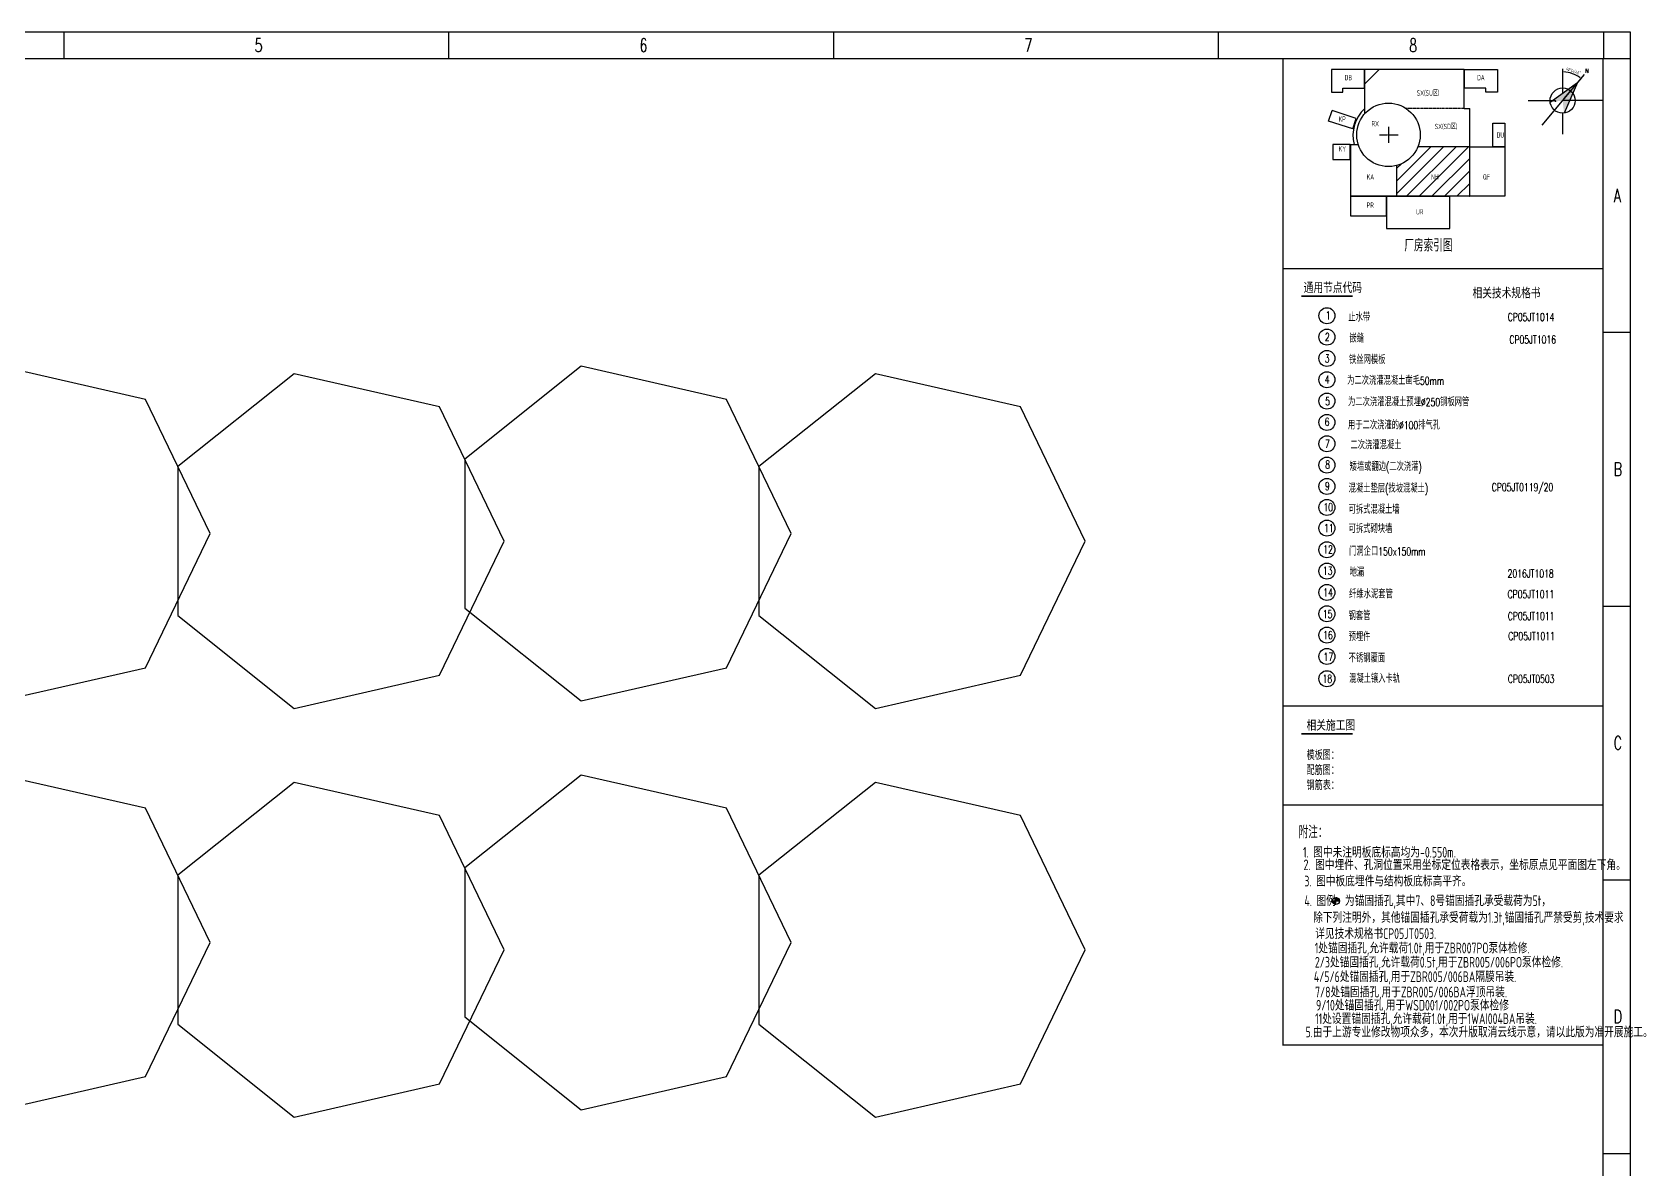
# Model space of a CAD drawing. Extents: x -324794 to 323108, y -93981 to -30906.
# Drawn here: x -280539 to -235619, y -62883 to -30906 of the extents above; entities that cross this region are included whole.
import ezdxf
from ezdxf.enums import TextEntityAlignment as Align

# ---------------------------------------------------------------- set-up
doc = ezdxf.new("R2010")
doc.units = 0
doc.linetypes.add('CENTER', pattern=[50.8, 31.75, -6.35, 6.35, -6.35])
doc.layers.get('0').update_dxf_attribs({"linetype": 'CONTINUOUS'})
for name, color, linetype in [('0S-HOLE', 1, 'CONTINUOUS'), ('B版云线202106', 2, 'CONTINUOUS'), ('C77(文本)', 7, 'CONTINUOUS'), ('DIM', 3, 'CONTINUOUS'), ('NHFVVP_CenterLine', 4, 'CONTINUOUS'), ('TEXT', 4, 'CONTINUOUS'), ('中心线', 2, 'CENTER'), ('缩略图', 4, 'CONTINUOUS')]:
    doc.layers.add(name, color=color, linetype=linetype)
doc.styles.add('ACP1000普通样式', font='tssdeng.shx', dxfattribs={"width": 0.7, "bigfont": 'tssdchn.shx'})
doc.styles.add('HZ', font='TXT.shx', dxfattribs={"width": 0.7, "bigfont": 'hz.shx'})
doc.styles.add('HZbine', font='txt_____.ttf', dxfattribs={"width": 0.7, "bigfont": 'HZTXT'})
doc.styles.add('ROMANT', font='ROMANT.shx', dxfattribs={"width": 0.618, "height": 450, "bigfont": 'ochinese.shx'})
doc.styles.add('S1', font='tssdeng.shx', dxfattribs={"width": 0.7, "bigfont": 'tssdchn.shx'})
doc.styles.add('TSSD_Dimension', font='Tssdeng.shx', dxfattribs={"width": 0.7, "bigfont": 'tssdchn.shx'})
doc.styles.add('TSSD_Label', font='tssdeng.shx', dxfattribs={"width": 0.7, "bigfont": 'hztxt.shx'})

# ---------------------------------------------------------------- blocks, each defined once
blk = doc.blocks.new('_ClosedBlank')
at = {"color": 0}
blk.add_lwpolyline([(0, 0, 0, 0.658, 0), (-2.5, 0, 0.658, 0.658, 0)], format="xyseb", dxfattribs=at)
blk = doc.blocks.new('A$C5E8E3E41')
at = {"layer": 'DIM'}
blk.add_line((160, -2794), (1787, -851), dxfattribs=at)
blk.add_arc((0, -2986), 2685, 52.20852, 87.86565, dxfattribs=at)
at = {"layer": '缩略图'}
for p, q in [((0, 0), (0, -2316)), ((-1925, -5287), (2050, -536)), ((-3235, -2986), (-671, -2986)), ((3695, -2985), (0, -2986)), ((0, -4168), (0, -6137))]:
    blk.add_line(p, q, dxfattribs=at)
blk.add_lwpolyline([(-1172, -3135), (1408, -1304), (135, -4160)], dxfattribs=at)
blk.add_circle((0, -2986), 1181, dxfattribs=at)
blk.add_point((-669, -3033), dxfattribs=at)
blk.add_point((-669, -3033), dxfattribs=at)
for points in [[(0, -2986), (-1172, -3135), (1408, -1304)], [(135, -4160), (1408, -1304), (0, -2986)]]:
    blk.add_solid(points, dxfattribs=at)
at = {"layer": 'DIM', "xscale": 100, "yscale": 100, "zscale": 100}
for p, rotation in [((0, -301), 178.9328260940947), ((1723, -927), 321.1413489768363)]:
    blk.add_blockref('_ClosedBlank', p, dxfattribs=dict(at, rotation=rotation))
at = {"layer": 'DIM', "color": 7, "insert": (1004, -222), "char_height": 300, "attachment_point": 5, "rotation": 340.03709, "style": 'TSSD_Dimension'}
blk.add_mtext('\\A1;40°44\'40"', dxfattribs=at)
at = {"layer": '缩略图', "style": 'ROMANT'}
blk.add_text('N', height=400, dxfattribs=at).set_placement((2099, -395))
blk = doc.blocks.new('A$C3CC76250')
at = {"layer": 'TEXT', "lineweight": 30}
h = blk.add_hatch(dxfattribs=at)
h.set_pattern_fill('ANSI31', color=256, scale=3000, style=0)
h.set_pattern_definition([(45, (-770190, -402651), (-6735.19, 6735.19), [])])
h.paths.add_polyline_path([(1880, 0), (1880, -2491, -0.375525), (4213, -2205), (7459, -2205), (7459, 0)])
h.paths.add_polyline_path([(4731, -1679), (4731, -1022), (6141, -1022), (6141, -1679)], flags=24)
h = blk.add_hatch(dxfattribs=at)
h.set_pattern_fill('ANSI31', color=5, scale=4000, style=0)
h.set_pattern_definition([(45, (-510316.34, 2095162.27), (-353.55339, 353.55339), [])])
h.paths.add_polyline_path([(7781, -4361), (4861, -4361, -0.231141), (3690, -5401), (3690, -7140), (7781, -7140)])
h.paths.add_polyline_path([(5553, -6236), (5965, -6236), (5965, -5872), (5553, -5872)], flags=24)
at = {"linetype": 'CENTER', "ltscale": 0.3}
blk.add_line((7459, -2205), (4213, -2205), dxfattribs=at)
at = {"layer": '中心线'}
for p, q in [((3210, -3227), (3210, -4134)), ((2709, -3682), (3757, -3682))]:
    blk.add_line(p, q, dxfattribs=at)
at = {"layer": '缩略图'}
for p, q in [((7459, 0), (1880, 0)), ((1880, -2491), (1880, 0)), ((7459, -2205), (7459, 0)), ((-152, -2905), (39, -2319)), ((1397, -2765), (39, -2319)), ((7459, -2205), (7781, -2205)), ((7781, -7140), (7781, -2205)), ((1202, -3349), (-152, -2905)), ((1202, -3349), (1397, -2765)), ((1068, -4221), (1068, -7140)), ((1068, -4221), (1509, -4221)), ((7781, -4361), (4861, -4361)), ((3690, -7140), (3690, -5401)), ((3690, -7140), (1068, -7140)), ((7781, -7140), (3690, -7140))]:
    blk.add_line(p, q, dxfattribs=at)
for points in [[(0, -1281), (651, -1281), (651, -1050), (1862, -1050), (1862, 0), (0, 0), (0, -1281)], [(9339, -1281), (8688, -1281), (8688, -1050), (7477, -1050), (7477, 0), (9339, 0), (9339, -1281)], [(1068, -7147), (1068, -8239), (3097, -8239), (3097, -7147), (1068, -7147)]]:
    blk.add_lwpolyline(points, dxfattribs=at)
for points in [[(9083, -4354), (9083, -3017), (9748, -3017), (9748, -4354)], [(1057, -4221), (77, -4221), (77, -5061), (1057, -5061)], [(7788, -4361), (9748, -4361), (9748, -7140), (7788, -7140)], [(3105, -8953), (6654, -8953), (6654, -7147), (3105, -7147)]]:
    blk.add_lwpolyline(points, close=True, dxfattribs=at)
blk.add_circle((3210, -3682), 1785, dxfattribs=at)
blk.add_arc((3210, -3682), 1995, 131.81448, 195.67471, dxfattribs=at)
at = {"layer": 'TEXT', "color": 7, "lineweight": 30, "xscale": 0.6000000000000001, "yscale": 0.6000000000000001, "zscale": 0.6000000000000001}
blk.add_blockref('A$C5E8E3E41', (13001, 36), dxfattribs=at)
at = {"color": 0, "linetype": 'ByBlock', "style": 'TSSD_Label', "width": 0.7}
for s, p in [('DB', (748, -610)), ('DA', (8191, -610)), ('KP', (411, -2945)), ('RX', (2258, -3207)), ('DU', (9291, -3840)), ('KY', (411, -4620)), ('KA', (1987, -6198)), ('NH', (5613, -6198)), ('QF', (8525, -6198)), ('PR', (1987, -7785)), ('UR', (4761, -8162))]:
    blk.add_text(s, height=300, dxfattribs=at).set_placement(p)
at = {"linetype": 'ByBlock', "style": 'TSSD_Label', "width": 0.7}
for s, p in [('SX(SU区)', (4801, -1479)), ('SX(SD区)', (5813, -3361))]:
    blk.add_text(s, height=300, dxfattribs=at).set_placement(p)
blk = doc.blocks.new('A$C4f303797')
at = {"layer": 'TEXT', "color": 7, "lineweight": 30, "xscale": 0.5, "yscale": 0.5, "zscale": 0.5}
blk.add_blockref('A$C3CC76250', (76, 4477), dxfattribs=at)
at = {"layer": 'C77(文本)', "color": 0, "style": 'S1', "width": 0.7}
blk.add_text('厂房索引图', height=350, dxfattribs=at).set_placement((2130, -751), align=Align.BOTTOM_LEFT)
blk = doc.blocks.new('A$Cc6a5050b')
at = {"layer": 'NHFVVP_CenterLine', "ltscale": 10}
blk.add_blockref('A$C4f303797', (-7851, -5335), dxfattribs=at)
blk = doc.blocks.new('A$Ce1f04ecb')
at = {"layer": 'B版云线202106', "xscale": 0.5, "yscale": 0.5, "zscale": 0.5}
blk.add_blockref('A$Cc6a5050b', (-286, -226), dxfattribs=at)

msp = doc.modelspace()

# ---------------------------------------------------------------- hatches: boundary and pattern name
at = {"layer": 'TEXT'}
h = msp.add_hatch(dxfattribs=at)
h.set_pattern_fill('ANSI31', color=4, style=0)
h.set_pattern_definition([(45, (-303791.45, 600473.5615), (-2.24506403, 2.24506403), [])])
edge = h.paths.add_edge_path()
edge.add_line((-243886, -55344), (-243786, -55344))
edge.add_arc((-243886, -55344), 100, 0, 90)
edge.add_line((-243886, -55244), (-243886, -55344))
edge = h.paths.add_edge_path()
edge.add_line((-243886, -55444), (-243886, -55344))
edge.add_line((-243886, -55344), (-243986, -55344))
edge.add_arc((-243886, -55344), 100, 180, 270)

# ---------------------------------------------------------------- linework, layer by layer
at = {"color": 4, "flags": 128}
for points in [[(-324794, -30906), (-235619, -30906)], [(-279647, -30906), (-279647, -31656)], [(-268829, -30906), (-268829, -31656)], [(-258011, -30906), (-258011, -31656)], [(-247193, -30906), (-247193, -31656)], [(-236369, -30906), (-236369, -31656)], [(-235619, -30906), (-235619, -93981)], [(-236369, -31656), (-235619, -31656)], [(-236369, -39353), (-235619, -39353)], [(-236369, -47050), (-235619, -47050)], [(-236369, -54747), (-235619, -54747)], [(-236369, -62444), (-235619, -62444)]]:
    msp.add_lwpolyline(points, dxfattribs=at)
for points in [[(-324794, -30906), (-235619, -30906), (-235619, -93981), (-324794, -93981)], [(-275534, -45014), (-277352, -41240), (-281436, -40308), (-284711, -42920), (-284711, -47109), (-281436, -49721), (-277352, -48789)], [(-259198, -45014), (-261016, -41240), (-265100, -40308), (-268375, -42920), (-268375, -47109), (-265100, -49721), (-261016, -48789)], [(-267266, -45222), (-269084, -41448), (-273168, -40516), (-276443, -43127), (-276443, -47316), (-273168, -49928), (-269084, -48996)], [(-250931, -45222), (-252748, -41448), (-256832, -40516), (-260107, -43127), (-260107, -47316), (-256832, -49928), (-252748, -48996)], [(-275534, -56510), (-277352, -52736), (-281436, -51804), (-284711, -54415), (-284711, -58604), (-281436, -61216), (-277352, -60284)], [(-267266, -56717), (-269084, -52943), (-273168, -52011), (-276443, -54623), (-276443, -58812), (-273168, -61424), (-269084, -60491)], [(-259198, -56510), (-261016, -52736), (-265100, -51804), (-268375, -54415), (-268375, -58604), (-265100, -61216), (-261016, -60284)], [(-250931, -56717), (-252748, -52943), (-256832, -52011), (-260107, -54623), (-260107, -58812), (-256832, -61424), (-252748, -60491)]]:
    msp.add_lwpolyline(points, close=True)
at = {"color": 4, "const_width": 37.5}
msp.add_lwpolyline([(-322919, -31656), (-236375, -31656), (-236375, -93231), (-322919, -93231)], close=True, dxfattribs=at)
at = {"layer": 'C77(文本)', "color": 4}
for p, q in [((-244475, -31656), (-236375, -31656)), ((-236375, -52868), (-236375, -31656)), ((-236368, -49869), (-245375, -49869)), ((-236367, -52648), (-245375, -52648))]:
    msp.add_line(p, q, dxfattribs=at)
at = {"layer": 'C77(文本)', "const_width": 45}
for points in [[(-244862, -38338), (-243416, -38338)], [(-244862, -50644), (-243416, -50644)]]:
    msp.add_lwpolyline(points, dxfattribs=at)
at = {"layer": 'TEXT', "color": 4}
for p, q in [((-243886, -55444), (-243886, -55244)), ((-243986, -55344), (-243786, -55344))]:
    msp.add_line(p, q, dxfattribs=at)
at = {"layer": 'TEXT'}
for centre in [(-244139, -38886), (-244139, -39486), (-244139, -40086), (-244139, -40686), (-244139, -41286), (-244139, -41886), (-244139, -42486), (-244139, -43086), (-244139, -43686), (-244139, -44279), (-244139, -44860), (-244139, -45469), (-244139, -46069), (-244139, -46669), (-244139, -47269), (-244139, -47869), (-244139, -48469), (-244139, -49094)]:
    msp.add_circle(centre, 225, dxfattribs=at)
at = {"layer": 'TEXT', "color": 4}
msp.add_circle((-243886, -55344), 100, dxfattribs=at)
at = {"layer": '缩略图'}
msp.add_line((-245375, -37563), (-236375, -37563), dxfattribs=at)
msp.add_lwpolyline([(-236375, -59397, 36, 36, 0), (-245375, -59397, 40, 40, 0), (-245375, -31656, 40, 40, 0)], format="xyseb", dxfattribs=at)

# ---------------------------------------------------------------- block references
at = {"layer": '0S-HOLE', "xscale": 2, "yscale": 2, "zscale": 2}
msp.add_blockref('A$Ce1f04ecb', (-235668, -30649), dxfattribs=at)

# ---------------------------------------------------------------- texts
at = {"color": 4, "style": 'HZbine', "width": 0.7}
for s, p in [('5', (-274282, -31469)), ('6', (-263464, -31469)), ('7', (-252646, -31469)), ('8', (-241828, -31469)), ('A', (-236080, -35693)), ('B', (-236080, -43390)), ('C', (-236080, -51087)), ('D', (-236080, -58783))]:
    msp.add_text(s, height=375, dxfattribs=at).set_placement(p)
at = {"layer": 'C77(文本)', "style": 'S1', "width": 0.7}
for s, height, p in [('通用节点代码', 300, (-244793, -38250)), ('相关施工图', 300, (-244712, -50556)), ('附注：', 350, (-244934, -53582))]:
    msp.add_text(s, height=height, dxfattribs=at).set_placement(p)
at = {"layer": 'C77(文本)', "color": 4, "style": 'S1', "width": 0.7}
for s, p in [('模板图：', (-244712, -51376)), ('配筋图：', (-244712, -51798)), ('钢筋表：', (-244712, -52221))]:
    msp.add_text(s, height=250, dxfattribs=at).set_placement(p)
at = {"layer": 'TEXT', "style": 'HZ', "width": 0.7}
for s, height, p in [('相关技术规格书', 300, (-240047, -38399)), ('1', 225, (-244173, -38989)), ('止水带', 225, (-243539, -39046)), ('CP05JT1014', 225, (-239056, -39036)), ('2', 225, (-244196, -39597)), ('嵌缝', 225, (-243505, -39639)), ('CP05JT1016', 225, (-239010, -39671)), ('3', 225, (-244199, -40201)), ('铁丝网模板', 225, (-243518, -40241)), ('4', 225, (-244197, -40793)), (' 为二次浇灌混凝土凿毛50mm', 225, (-243711, -40826)), ('5', 225, (-244188, -41405)), ('为二次浇灌混凝土预埋%%C250钢板网管', 225, (-243545, -41429)), ('6', 225, (-244204, -41984)), ('用于二次浇灌的%%c100排气孔', 225, (-243547, -42079)), ('7', 225, (-244195, -42605)), ('二次浇灌混凝土', 225, (-243478, -42640)), ('8', 225, (-244189, -43184)), ('矮墙或翻边(二次浇灌)', 225, (-243503, -43247)), ('9', 225, (-244193, -43790)), ('CP05JT0119/20', 225, (-239506, -43821)), ('混凝土垫层(找坡混凝土)', 225, (-243529, -43857)), ('10', 225, (-244238, -44384)), ('可拆式混凝土墙', 225, (-243529, -44452)), ('11', 225, (-244220, -44972)), ('可拆式砌块墙', 225, (-243529, -44994)), ('12', 225, (-244241, -45572)), ('门洞企口150x150mm', 225, (-243516, -45629)), ('13', 225, (-244250, -46172)), ('地漏', 225, (-243503, -46217)), ('2016JT1018', 225, (-239061, -46249)), ('14', 225, (-244240, -46783)), ('纤维水泥套管', 225, (-243516, -46829)), ('CP05JT1011', 225, (-239061, -46831)), ('15', 225, (-244254, -47388)), ('钢套管', 225, (-243529, -47441)), ('CP05JT1011', 225, (-239055, -47447)), ('16', 225, (-244244, -47980)), ('预埋件', 225, (-243529, -48031)), ('CP05JT1011', 225, (-239042, -48008)), ('17', 225, (-244235, -48592)), ('不锈钢覆面', 225, (-243529, -48630)), ('混凝土镶入卡轨', 225, (-243516, -49208)), ('18', 225, (-244262, -49208)), ('CP05JT0503', 225, (-239052, -49213))]:
    msp.add_text(s, height=height, dxfattribs=at).set_placement(p)
at = {"layer": 'TEXT', "color": 1, "style": 'ACP1000普通样式', "width": 0.7}
msp.add_text('1. 图中未注明板底标高均为-0.550m.', height=300, dxfattribs=at).set_placement((-244812, -54125))
for s, p in [('2. 图中埋件、孔洞位置采用坐标定位表格表示，坐标原点见平面图左下角。', (-244796, -54568)), ('3. 图中板底埋件与结构板底标高平齐。', (-244773, -55026)), ('5.由于上游专业修改物项众多，本次升版取消云线示意，请以此版为准开展施工。', (-244741, -59269))]:
    msp.add_text(s, height=300, dxfattribs=at).set_placement(p, align=Align.BOTTOM_LEFT)
at = {"layer": 'TEXT', "color": 2, "style": 'ACP1000普通样式', "width": 0.7}
for s, p in [('4. 图例  为锚固插孔,其中7、8号锚固插孔承受载荷为5t，', (-244772, -55488)), ('除下列注明外，其他锚固插孔承受荷载为1.3t,锚固插孔严禁受剪,技术要求', (-244528, -55959)), ('详见技术规格书CP05JT0503.', (-244470, -56412)), ('1处锚固插孔,允许载荷1.0t,用于ZBR007PO泵体检修.', (-244483, -56818)), ('2/3处锚固插孔,允许载荷0.5t,用于ZBR005/006PO泵体检修.', (-244477, -57216)), ('4/5/6处锚固插孔,用于ZBR005/006BA隔膜吊装.', (-244508, -57624)), ('7/8处锚固插孔,用于ZBR005/006BA浮顶吊装.', (-244474, -58056)), ('9/10处锚固插孔,用于WSD001/002PO泵体检修', (-244446, -58426)), ('11处设置锚固插孔,允许载荷1.0t,用于1WAI004BA吊装.', (-244472, -58805))]:
    msp.add_text(s, height=300, dxfattribs=at).set_placement(p)

doc.saveas('drawing.dxf')
